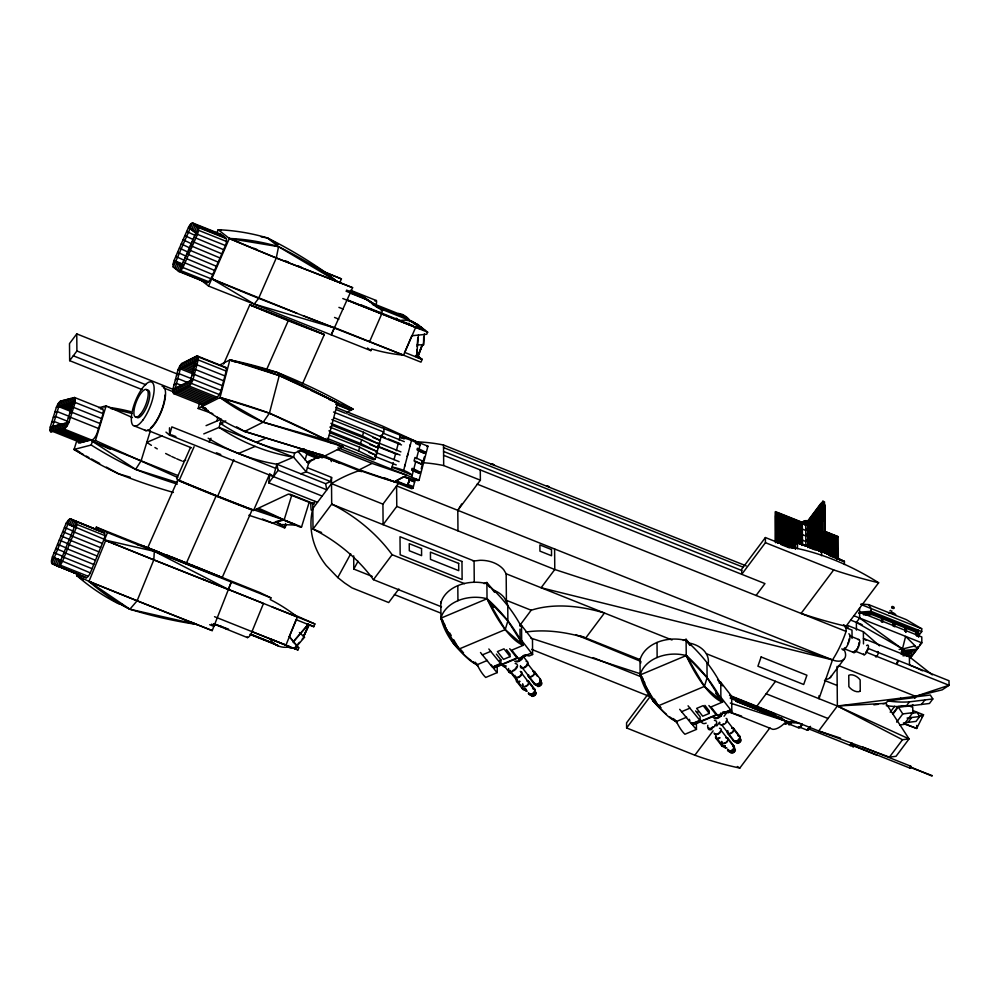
<?xml version="1.0" encoding="UTF-8"?>
<svg xmlns="http://www.w3.org/2000/svg" width="999" height="999" viewBox="0 0 999 999"><rect width="100%" height="100%" fill="white"/><g stroke="black" fill="none" stroke-linecap="round" stroke-linejoin="round"><path stroke-width="1.5" d="M851.41 742.744L850.661 744.367M910.251 767.382L932.167 775.586M417.27 344.792L423.501 344.942L424.4 333.866M60.552 560.876L60.202 565.122L88.224 576.311M416.695 357.242L416.858 349.525M417.107 346.578L417.832 337.724M416.558 357.13L418.406 335.04M423.501 344.942L423.688 337.15M317.507 502.31L268.743 482.842L269.855 473.588L253.521 510.477A203.871 21.229 23.9 0 1 179.046 480.744L176.661 478.721L190.484 447.502M190.622 224.113L190.072 228.571L192.957 229.72M68.531 520.042L67.932 524.113L75.125 526.985M181.331 266.283L180.569 270.517L208.591 281.693M896.84 662.712C896.64 665.696 899.2 659.752 897.214 661.788M854.595 744.879L852.946 746.777M172.827 389.485L177.909 370.067A8.654 2.872 -68.2 0 1 181.731 363.524L196.978 355.869L224.987 367.058A7.605 2.522 -68.2 0 1 226.186 371.091L221.104 390.509A7.692 2.56 -68.2 0 1 217.095 397.202L201.86 404.857L173.838 393.668A11.389 3.784 -68.2 0 1 172.827 389.485L193.082 379.32L221.104 390.509M181.731 363.524L173.838 393.668L189.073 386.026A7.692 2.56 -68.2 0 0 193.082 379.32L198.177 359.902A7.605 2.522 -68.2 0 0 196.978 355.869L189.073 386.026L217.095 397.202M177.16 387.312L175.749 392.719L203.759 403.896M183.641 362.575L182.243 367.894L193.744 372.49M179.071 386.351L177.647 391.758L205.669 402.947M185.552 361.613L184.153 366.945L192.77 370.379M180.969 385.402L179.558 390.809L207.567 401.985M187.45 360.651L186.051 365.984L194.68 369.43M182.879 384.44L181.456 389.847L209.478 401.036M189.36 359.702L187.962 365.022L193.706 367.32M184.778 383.491L183.366 388.886L211.376 400.075M191.259 358.741L189.86 364.073L195.617 366.371M186.688 382.53L185.265 387.937L213.287 399.125M193.169 357.792L191.771 363.112L194.643 364.26M188.586 381.581L187.175 386.975L215.197 398.164M195.067 356.83L193.669 362.162L196.553 363.311M212.787 413.673L198.177 408.479L199.725 402.572M198.177 408.479L220.017 397.515L229.87 359.902A453.246 400.387 63.3 0 1 277.622 372.602A622.852 550.212 63.3 0 1 353.097 409.103L347.327 412L346.853 413.836M348.264 414.398L382.13 427.909A7.368 2.448 -68.2 0 1 383.728 432.067A5.519 1.836 -68.2 0 1 381.118 436.638L375.249 459.065L358.629 450.961L359.603 447.215L329.37 435.139M329.87 432.692L377.197 451.585L360.589 443.481L361.563 439.735L329.882 427.097M331.83 425.212L379.158 444.105L362.537 436.001L363.524 432.267L331.843 419.617M391.533 469.168L393.244 462.624M394.031 459.627L395.604 453.646M396.378 450.661L398.339 443.181M399.125 440.184L400.424 435.227M383.529 428.484L427.934 446.203L419.043 480.157L418.094 480.631L403.321 476.835L395.567 481.143L413.012 488.111L415.035 480.419M403.658 470.367L411.501 440.447M407.555 485.926L409.777 478.658M408.241 483.304L409.153 479.832L412.662 480.769L416.171 478.721M409.827 478.783L404.645 477.135M411.663 477.197L415.721 461.688M416.496 458.691L420.542 443.256M412.662 480.769L412.874 479.982M419.268 471.753L418.906 473.114L419.655 473.314L420.017 471.953L419.268 471.753A38.649 12.787 14.7 0 0 412.137 468.356L411.775 469.717A38.649 12.787 14.7 0 1 418.906 473.114L412.038 470.379M422.102 460.889L421.278 464.073L422.028 464.273L422.864 461.101L422.102 460.889A38.649 12.787 14.7 0 0 414.972 457.505L414.148 460.676A38.649 12.787 14.7 0 1 421.278 464.073L414.398 461.326M424.525 451.673L424.125 453.196L424.875 453.396L425.274 451.873L424.525 451.673A38.649 12.787 14.7 0 0 417.395 448.276L416.995 449.8A38.649 12.787 14.7 0 1 424.125 453.196L420.117 451.585M421.191 468.818L422.352 464.398M423.126 461.438L424.288 457.018M304.408 448.888L294.693 453.009L293.556 457.142L276.86 464.235L273.414 476.61L271.041 474.587M305.12 459.965L306.718 454.22L316.695 458.216M340.159 463.461L325.974 457.792A19.83 17.77 67 0 0 308.516 463.586L306.231 471.84L300.861 473.813M208.167 438.199A203.871 182.642 67 0 0 276.86 464.235L325.612 483.691L330.607 481.568L331.755 477.447L307.38 467.719M65.072 428.271L74.563 397.502A11.389 3.784 -68.2 0 1 75.112 402.447L68.993 422.252A8.654 2.872 -68.2 0 1 65.072 428.271L50.986 431.893A7.605 2.522 -68.2 0 1 50.262 427.072L56.381 407.255A7.692 2.56 -68.2 0 1 60.477 401.123L74.563 397.502L102.585 408.691A11.389 3.784 -68.2 0 1 103.122 413.623L97.003 433.441A8.654 2.872 -68.2 0 1 93.082 439.46L78.996 443.081A7.605 2.522 -68.2 0 1 78.109 442.033M50.986 431.893L60.477 401.123M54.421 425.999L52.747 431.443L80.757 442.619M62.238 400.674L60.539 406.193L72.028 410.776M56.181 425.549L54.508 430.981L82.517 442.17M63.998 400.224L62.3 405.731L70.917 409.178M57.942 425.099L56.269 430.532L84.278 441.72M65.759 399.775L64.061 405.282L71.241 408.154M59.703 424.637L58.029 430.082L86.039 441.271M67.52 399.313L65.822 404.832L73.002 407.692M61.463 424.188L59.79 429.62L87.8 440.809M69.281 398.863L67.582 404.383L71.891 406.094M63.224 423.738L61.551 429.17L89.56 440.359M71.041 398.414L69.343 403.921L72.215 405.07M64.985 423.289L63.312 428.721L91.321 439.91M72.802 397.964L71.104 403.471L73.976 404.62M173.401 492.42A622.852 570.904 75.6 0 1 118.519 473.776A453.246 415.447 75.6 0 1 74.101 449.425L76.374 442.045M83.516 454.595L74.101 449.425L91.209 445.03L92.37 441.296L95.442 440.509L177.772 477.534M95.442 440.509L106.131 405.869L132.417 417.57M150.424 430.631L141.096 460.826L135.639 469.368A453.246 415.447 75.6 0 1 91.209 445.03M280.057 524.5L294.955 525.037M291.696 495.417L284.128 519.955L272.34 522.976L248.863 515.247M262.462 519.03L284.328 527.759L285.664 523.439M284.328 527.759L285.202 527.534L286.089 524.65M295.105 524.55L283.117 519.767L300.424 527.21L301.573 526.923L309.153 502.385M522.29 656.892L521.59 659.153L519.505 660.039L511.775 650.137L523.301 645.292L507.879 620.879L487.037 598.751L486.888 582.467L484.09 583.641M683.304 640.459L686.101 639.285L686.238 655.556L707.092 677.684L722.514 702.097L710.988 706.942L718.706 716.845L720.803 715.971L721.503 713.698M83.029 579.782L76.636 575.436L88.986 581.406L137.113 600.786A622.852 13.824 22.2 0 0 212.213 630.606L231.318 582.055L228.321 589.398L263.474 603.483L251.973 631.643L285.926 645.154L297.427 616.995A188.174 177.447 -64.2 0 0 270.23 599.562L270.916 597.864L259.777 592.482L96.341 527.172L95.342 529.632M409.952 478.309L407.679 485.452L395.691 480.669M416.046 355.856L418.381 355.906L422.315 344.58L423.064 344.593M418.144 355.731L422.54 344.742M415.572 355.482L417.907 355.544L421.765 345.941M52.41 556.93L66.159 523.251A11.389 3.784 -68.2 0 1 70.13 518.756L104.52 533.016A8.654 2.872 -68.2 0 1 104.071 539.223L90.322 572.902A7.605 2.522 -68.2 0 1 86.239 577.784L51.848 563.511A7.692 2.56 -68.2 0 1 52.41 556.93L90.322 572.902M55.782 558.553L53.434 564.285L86.239 577.784M69.53 524.887L71.716 519.517L101.324 531.48M73.314 520.292L71.116 525.661L73.988 526.798M56.631 565.821L58.966 560.102M72.715 526.423L74.9 521.066L104.52 533.016M76.498 521.828L58.217 566.595A7.605 2.522 -68.2 0 0 62.3 561.713L76.061 528.046A8.654 2.872 -68.2 0 0 76.498 521.828L70.13 518.756L51.848 563.511L79.858 574.7M137.138 544.542L143.182 545.929L154.321 551.323L228.921 589.697L153.821 559.865A453.246 10.052 22.2 0 1 105.682 540.496L104.483 539.91L107.48 532.567L96.341 527.172M196.716 624.425L129.882 609.215A220.642 208.067 -64.2 0 1 88.986 581.406A453.246 10.052 22.2 0 0 137.113 600.786L196.716 624.425A505.881 477.035 -64.2 0 1 129.882 609.215L88.986 581.406L105.682 540.496M308.129 624.45L293.419 641.52L289.26 636.513L296.141 619.667L313.748 626.71L314.872 623.963L292.994 614.285M214.523 616.695L297.902 649.937L298.763 647.839L289.26 636.513M173.988 260.539L188.499 227.335A7.605 2.522 -68.2 0 1 192.545 222.927L220.567 234.116L226.323 238.636A7.692 2.56 -68.2 0 1 225.462 245.529L210.951 278.733A11.389 3.784 -68.2 0 1 207.043 282.767L179.021 271.578L173.252 267.058A8.654 2.872 -68.2 0 1 173.988 260.539L182.942 267.545L210.951 278.733M173.252 267.058L192.545 222.927L198.314 227.447L226.323 238.636M174.7 268.194L177.01 262.899L182.755 265.197M176.136 269.318L178.446 264.036L182.755 265.746M194.405 231.968L196.865 226.311L224.887 237.5M216.371 233.903L218.194 229.733A220.642 207.143 -51.9 0 1 267.382 237.937A505.881 474.937 -51.9 0 1 325.936 272.739L337.1 281.493L276.286 257.979L229.358 238.474L218.194 229.733L221.266 230.245M342.794 298.526L415.659 327.41L403.521 355.169A188.174 176.661 -51.9 0 1 371.578 348.963L370.854 350.637L208.566 286.051L229.358 238.474L278.546 246.678A505.881 474.937 -51.9 0 1 337.1 281.493L278.546 246.678L267.382 237.937L261.226 236.913M339.61 283.067L341.421 278.921A622.852 56.793 23.6 0 0 321.516 270.692M333.891 328.783L331.256 334.827L352.597 287.675L329.97 278.634M375.199 304.42L382.617 310.227L381.218 313.424L346.803 299.688M417.12 355.482L422.165 359.428L420.979 362.137L334.415 327.585L334.965 328.009L254.258 304.083L211.738 278.808A215.871 19.68 23.6 0 0 258.654 298.314L369.518 341.808L381.655 314.048M404.707 352.46L411.825 335.739L426.735 334.265L427.647 332.192L417.557 324.3L411.401 321.84M307.055 624.3L308.753 625.861L303.484 636.5L304.508 637.225L294.63 648.738L293.581 647.989A38.649 36.439 -64.2 0 1 292.17 647.839M223.626 364.011L249.825 304.845A203.871 21.229 23.9 0 0 324.3 334.578L302.472 383.891M177.847 479.732L147.702 547.839L222.178 577.572L252.335 509.465A203.871 21.229 23.9 0 1 248.014 507.867M194.118 446.69L179.046 480.744L216.284 495.604L186.139 563.711M266.421 370.03L288.249 320.716M217.47 496.615L233.803 459.727M217.72 496.178L253.521 510.477L288.424 494.08L313.686 504.158L314.91 501.386M304.083 635.139L307.692 626.985M303.721 636.613L308.529 625.749M889.847 610.938L890.571 610.389M398.851 588.985L388.698 602.547L352.023 587.899L344.593 582.954L337.774 577.547L350.736 553.796M372.24 576.423L353.796 569.055L358.042 561.276M195.579 361.201L198.177 356.83L226.186 368.019M50 430.444L52.66 426.448M172.889 391.82L175.25 388.274M178.009 374.313L76.761 333.891L69.505 343.581L69.655 360.664L141.97 389.548M69.655 360.664L76.911 350.974L76.761 333.891M268.743 482.842L278.097 470.367L276.86 464.235M360.327 470.254A122.19 89.51 -0.5 0 0 331.518 483.603L312.824 508.541A114.51 83.891 -0.5 0 0 326.236 565.509L337.774 577.547M843.805 649.088A15.085 8.966 36.8 0 1 832.492 659.914L396.591 485.889L396.778 506.418L383.104 524.662L382.929 504.133L398.451 483.404M312.774 502.672L313.012 529.07A103.921 61.751 36.8 0 1 373.426 579.657L392.12 554.707L464.547 583.628M457.979 530.856L457.792 510.314L480.369 480.194L480.282 469.93M519.98 625.199L531.181 610.239A150.574 89.473 36.8 0 1 604.432 613.024L585.751 637.961A150.574 89.473 36.8 0 0 525.736 632.08M792.419 547.677L777.971 541.908L777.347 542.744L777.085 513.711L777.721 512.874L802.272 522.677L801.648 523.513L806.018 525.262L806.006 523.813L775.486 511.625L775.124 542.045M777.097 515.097L777.734 514.26L802.284 524.063L801.785 524.737M777.11 516.471L777.746 515.634L802.297 525.449L801.797 526.111M777.122 517.857L777.759 517.02L802.309 526.823L801.81 527.497M777.135 519.243L777.771 518.406L802.322 528.209L801.822 528.883L805.731 530.444L820.866 510.464L822.002 510.914M777.147 520.629L777.784 519.792L802.334 529.595L801.835 530.269M647.327 695.142L626.573 722.826L626.623 727.959L694.854 755.207A259.852 154.408 36.8 0 0 739.822 768.044L769.929 727.846M765.396 537.549L741.695 569.18L741.745 574.313L765.434 542.682L765.396 537.549L788.623 546.828A178.759 106.219 36.8 0 1 878.633 582.754L846.028 626.273L846.078 631.405A46.478 15.435 -68.2 0 1 832.492 659.914L819.005 698.688L818.98 695.766M777.16 522.002L777.784 521.166L802.347 530.981L801.847 531.643M777.172 523.389L777.796 522.552L802.359 532.355L801.86 533.029M777.185 524.775L777.809 523.938L802.372 533.741L801.872 534.415L805.781 535.976L807.454 533.741M777.197 526.161L777.821 525.324L802.384 535.127L801.885 535.789M626.623 727.959L650.074 696.665L531.618 649.375M777.21 527.534L777.834 526.698L802.397 536.513L801.897 537.175M777.222 528.921L777.846 528.084L802.409 537.887L801.91 538.561M777.234 530.307L777.859 529.47L802.422 539.273L801.922 539.947L805.831 541.508L807.504 539.273M777.247 531.693L777.871 530.856L802.434 540.659L801.935 541.321M777.259 533.066L777.884 532.23L802.447 542.032L801.947 542.707M777.272 534.453L777.896 533.616L802.459 543.419L801.96 544.093M777.284 535.839L777.909 535.002L805.756 546.178M777.297 537.212L777.921 536.376L795.254 543.306M777.309 538.598L777.934 537.762L795.266 544.68M777.322 539.984L777.946 539.148L793.843 545.491M777.334 541.371L777.959 540.534L792.407 546.303M807.741 547.564L807.517 521.291L820.803 503.546L821.94 504.008L822.327 548.251L820.554 550.624M806.006 523.813L822.914 501.236L824.512 501.873L824.924 548.601L822.252 552.16M806.018 525.262L806.193 524.238M807.542 524.063L820.828 506.318L821.965 506.768M807.554 525.437L820.841 507.692L821.977 508.154M790.958 548.026L795.429 542.057L795.491 549.213M791.533 547.639L795.117 542.857L796.253 543.306M756.068 595.479L764.972 583.591L443.606 455.282M807.567 526.823L820.853 509.078L821.99 509.54M792.669 548.089L795.366 544.505M793.044 547.976L795.953 544.08M807.579 529.595L820.878 511.85L822.015 512.3M793.955 548.339L795.416 546.391M807.592 530.968L820.891 513.224L822.027 513.686M807.604 532.355L820.903 514.61L822.04 515.072M807.617 533.741L820.916 515.996L822.052 516.446M807.629 535.114L820.928 517.382L822.065 517.832M807.642 536.5L820.941 518.756L822.077 519.218M807.654 537.887L820.953 520.142L822.09 520.604M807.667 539.273L820.966 521.528L822.102 521.977M807.679 540.646L820.978 522.914L822.115 523.364M806.717 545.916L808.391 543.693L807.704 543.419L821.003 525.674L822.14 526.123M808.628 546.378L821.041 529.82L822.177 530.282M809.527 546.578L821.041 531.206L822.189 531.655M809.54 547.964L821.053 532.592L822.202 533.041M810.439 548.164L821.066 533.966L822.214 534.428M811.338 548.364L821.078 535.352L822.227 535.814M813.124 547.377L821.091 536.738L822.239 537.187M813.136 548.763L821.103 538.124L822.252 538.573M814.035 548.963L821.116 539.497L822.252 539.959M814.922 549.163L821.128 540.884L822.264 541.333M815.821 549.363L821.141 542.27L822.277 542.719M816.72 549.562L821.153 543.656L822.289 544.105M817.619 549.762L821.166 545.029L822.302 545.491M818.518 549.962L821.178 546.416L822.314 546.865M818.531 551.348L821.19 547.802L820.803 503.546M820.654 551.523L823.326 547.964L822.914 501.236M844.43 564.472L844.405 561.613L821.565 551.411L820.941 552.247L820.928 550.824L797.477 542.882L797.527 548.601M823.413 549.999L825.174 547.664M823.426 551.386L825.186 549.038L824.799 504.795L823.663 504.345M836.538 537.312L837.162 536.475L824.462 531.406M836.55 538.698L837.174 537.862L824.475 532.792M825.199 531.468L838.124 536.638L837.674 537.237L830.669 534.453M836.563 540.084L837.187 539.248L824.487 534.165M836.575 541.458L837.199 540.621L824.5 535.551M836.588 542.844L837.212 542.007L824.512 536.938M836.6 544.23L837.224 543.394L824.525 538.324M836.613 545.604L837.237 544.767L824.537 539.697M836.625 546.99L837.249 546.153L824.55 541.083M836.638 548.376L837.262 547.539L824.562 542.469M836.65 549.762L837.274 548.926L824.575 543.856M836.675 552.522L837.299 551.685L824.6 546.615M836.687 553.908L837.312 553.071L824.612 548.001M836.7 555.294L837.324 554.457L823.213 548.813M836.712 556.668L837.337 555.831L823.226 550.199M836.725 558.054L837.349 557.217L823.238 551.585M694.854 755.207L713.111 730.843M716.758 725.973L719.505 722.314M724.063 716.233L727.709 711.35M878.633 582.754A432.392 256.943 36.8 0 1 833.678 569.929L801.073 613.436A432.392 256.943 36.8 0 0 846.028 626.273A178.759 106.219 36.8 0 0 843.593 624.75M756.817 706.256L775.499 681.318M858.715 613.286L859.59 612.125L871.066 611.338L921.727 631.568L918.93 635.302M856.455 630.082L856.38 622.389L859.652 618.031L859.565 608.016M860.151 613.199L870.191 612.512L871.066 611.338L871.041 608.516L868.718 604.632L861.051 604.033M863.923 614.31L871.515 613.311L917.07 631.493L917.119 636.326M866.183 614.959L871.84 614.522L872.464 613.686M830.219 677.597L843.893 659.352M882.754 622.015L882.729 618.431L881.73 618.031L881.505 622.002L882.105 617.532M882.529 617.707L882.192 621.79M883.104 617.931L882.479 618.768L892.919 622.939L892.944 625.337M892.919 622.939L893.556 622.102M894.292 622.402L893.955 626.498M895.067 622.714L894.442 623.551L904.919 627.734L904.957 631.343M837.025 666.433L837.362 706.018L818.681 730.968L729.507 695.354M904.919 627.734L905.544 626.897M906.068 627.097L905.743 632.417M906.056 631.78L906.655 627.335M899.137 649.475L902.434 649.038L905.618 636.388L915.159 645.854L914.647 646.515L918.069 647.876L909.714 658.229M903.171 651.073L901.935 650.574L902.447 649.912L903.683 650.399L901.423 653.408M916.008 634.565L916.62 631.306M916.732 635.614L917.07 631.493M856.38 622.389L903.67 649.525L902.309 649.2M917.432 631.38L918.318 630.207M901.198 654.245L905.369 653.196L906.817 651.273M908.278 651.286L906.105 654.17L903.333 654.869M905.756 653.358L906.493 654.333L909.028 650.948M909.39 650.998L907.229 653.883L910.888 652.971L913.049 650.087M907.716 652.609L910.151 651.997L911.587 650.074M906.493 654.333L911.125 653.171L913.673 649.787M916.508 648.888L918.293 646.503M919.779 644.892L921.028 643.219M910.951 657.392L921.827 642.856L921.777 636.95L859.59 612.125M867.819 648.326L949.013 680.744L949.05 685.277L915.596 696.34L914.659 697.577L887.761 700.911L885.951 703.333L882.929 703.708M890.196 712.225L894.642 706.305M899.799 699.412L900.736 698.176M892.731 713.573L898.051 706.468L904.008 705.731M893.019 714.035L898.288 707.005L911.463 705.381L912.749 707.379L912.799 712.687L904.02 724.4L899.724 724.937M914.659 697.577L914.297 697.015L930.294 695.029L932.841 698.95L909.415 701.86L906.031 706.38A119.493 71.004 36.8 0 1 899.075 706.593L897.289 706.555A119.493 71.004 36.8 0 1 886.263 705.694M896.64 722.127L902.784 713.923L912.799 712.687M914.747 698.351L916.607 695.853M911.15 706.992L912.924 704.62M908.041 722.377L911.712 717.494M921.465 704.47L924.849 699.949M911.325 713.298L917.144 712.574L919.692 716.508L916.033 721.39L903.421 722.951M932.841 698.95L929.457 703.471L906.031 706.38L905.494 705.544M840.571 738.136L818.681 730.968L889.447 757.13L902.497 739.722L909.053 738.91L885.951 703.333L837.362 706.018L706.493 653.771M921.802 717.057L923.526 714.76L912.686 710.476M72.865 403.022L75.25 399.85M254.258 304.083L258.654 298.314L276.286 257.979L278.546 246.678A220.642 207.143 -51.9 0 0 229.358 238.474A215.871 19.68 23.6 0 0 276.286 257.979L352.597 287.675M903.571 655.057L906.155 654.42L908.753 651.011M51.511 560.914L54.183 557.792L61.526 560.851M299.438 642.332L294.131 648.488M302.185 639.135L304.033 637M74.313 527.197L76.773 524.363L104.795 535.551M853.758 745.878L877.11 755.306M195.841 233.092L198.489 230.282L226.511 241.458M173.127 264.31L175.562 261.775L182.755 264.635M891.608 611.638L891.857 610.901M177.909 370.067L198.177 359.902L226.186 371.091M176.648 374.925L179.071 373.713L191.995 378.871M194.305 366.059L196.903 364.76L224.912 375.936M175.374 379.782L177.797 378.559L187.849 382.58M193.032 370.916L195.629 369.605L223.651 380.794M174.101 384.64L176.523 383.416L182.268 385.714M191.771 375.761L194.355 374.463L222.377 385.651M219.293 365.222L229.87 359.902L277.622 372.602L337.612 402.922L327.759 440.522L263.187 422.165L220.017 397.515A220.642 72.964 14.7 0 1 269.418 413.199L327.759 440.522A505.881 167.308 14.7 0 0 269.418 413.199L220.017 397.515A215.871 190.697 63.3 0 0 263.187 422.165L343.244 446.703L324.737 456.006L321.89 455.844M205.881 408.366L201.511 406.805A215.871 190.697 63.3 0 0 244.68 431.456L263.187 422.165L269.418 413.199L279.258 375.599L277.622 372.602M375.249 459.065L373.776 459.802L337.924 445.492M359.29 469.805L372.028 463.399L407.068 475.362L394.318 481.768L359.29 469.805L320.379 454.32M426.985 446.678L427.934 446.203M413.012 488.111L411.775 488.736L384.24 477.747M162.15 435.839L146.791 442.37A203.871 182.642 67 0 0 151.411 445.354M206.056 425.649L221.366 419.155L219.081 427.397L203.771 433.903M294.693 453.009A203.871 182.642 67 0 1 220.217 423.276L225.774 420.916M182.879 461.363L185.677 460.177M256.318 442.27L266.021 438.149M238.474 453.484L255.17 446.391M519.955 626.123L521.54 625.449L532.479 639.485L532.604 654.52L529.12 655.993L526.086 655.294M482.342 654.894L490.709 651.373L500.924 663.86L492.557 667.382L480.494 652.509M462.525 651.947L453.646 643.706L440.934 618.156A34.89 25.562 -0.5 0 1 487.037 598.751L505.232 629.595L523.301 645.292L520.092 641.158L521.678 640.496L521.54 625.449M472.627 661.625A110.814 81.181 -0.5 0 0 477.21 664.697L487.45 660.376M499.562 660.439L500.886 659.877L496.391 654.12M510.052 656.618L503.508 659.377L497.427 651.585L503.983 648.826L510.052 656.618L510.039 654.133L506.568 649.687M493.943 666.358L499.587 663.973M494.817 667.27L516.52 658.141M494.143 668.006L517.195 658.304L517.182 657.067M518.344 658.553L531.443 653.034M497.19 666.445L497.24 672.589L485.714 677.447A21.641 7.205 67.2 0 1 477.847 666.021L477.21 664.697A65.984 21.966 67.2 0 1 440.934 618.156L440.796 601.885M719.168 682.929L720.754 682.267L731.68 696.291L731.817 711.325L728.333 712.799L725.286 712.1M681.555 711.7L689.922 708.179L700.124 720.666L691.77 724.188L679.695 709.315M719.305 697.964L720.878 697.302L720.754 682.267M686.663 717.195L676.423 721.503A110.814 81.181 -0.5 0 1 669.642 716.832M709.265 713.423L702.709 716.183L696.64 708.391L703.196 705.631L709.265 713.423L709.253 710.951L704.907 705.381M693.156 723.164L698.801 720.779M694.03 724.075L715.721 714.947M691.645 722.689L693.356 724.824L716.408 715.122L716.395 713.873M717.557 715.359L730.656 709.839M696.39 723.251L696.453 729.395L684.927 734.253A21.641 7.205 67.2 0 1 677.06 722.839L676.423 721.503A65.984 21.966 67.2 0 1 640.147 674.962L639.997 658.691M56.381 407.255L75.112 402.447L103.122 413.623M54.845 412.212L57.243 411.588L68.744 416.183M71.329 407.967L73.576 407.392L101.598 418.581M53.322 417.157L55.719 416.546L67.208 421.141M69.805 412.924L72.053 412.35L100.062 423.539M98.776 407.754L106.131 405.869M100.824 409.14L102.585 408.691M51.798 422.115L54.183 421.503L62.812 424.937M68.282 417.882L70.517 417.307L98.539 428.484M50.262 427.072L68.993 422.252M281.718 520.129L276.074 521.578L280.207 524.013M915.159 645.854L902.434 649.038L859.652 618.031M901.797 651.835L905.706 650.861M902.035 652.06L906.205 651.011M901.548 654.42L905.419 653.446M908.079 652.784L910.389 652.197L911.125 653.171M910.713 766.183L910.014 768.131L910.713 766.183L862.587 746.965M919.08 715.846L923.526 714.76L916.695 728.458L903.983 723.838M902.497 739.722L837.362 706.018L915.596 696.34L942.182 689.859L949.05 685.277L867.894 652.871M873.863 704.832L878.396 704.27M907.08 718.069L919.692 716.508M889.447 757.13L896.016 756.318L909.053 738.91L837.362 706.018M473.076 561.101L480.057 560.289A27.048 19.805 -0.5 0 1 503.746 569.755L506.58 574.475M901.935 650.574L916.383 649.325M901.248 651.723L915.509 650.486M902.959 655.806L912.124 655.007L910.389 652.197M906.842 656.343L911.425 655.943M863.598 614.847L872.09 614.185L871.14 613.811M862.861 613.898L871.515 613.311M417.607 325.025L418.057 325.374A38.649 36.289 -51.9 0 0 410.889 320.966L410.439 320.617A38.649 36.289 -51.9 0 1 417.607 325.025L418.806 325.399L414.036 323.776M413.648 323.127L413.174 322.752A38.649 36.289 -51.9 0 1 420.342 327.173L422.028 327.922L418.606 326.835M420.804 327.535L421.553 327.547M423.564 329.695L423.976 330.007A38.649 36.289 -51.9 0 0 416.808 325.599L416.408 325.287A38.649 36.289 -51.9 0 1 423.564 329.695L424.712 330.032L419.955 328.409M730.344 703.071L786.475 721.34L800.324 723.626M213.961 623.925L228.521 629.095M78.871 576.311A215.871 4.795 22.2 0 0 76.636 575.436A220.642 208.067 -64.2 0 0 117.532 603.246L122.09 604.283M228.921 589.697A622.852 13.824 22.2 0 1 153.821 559.865L104.483 539.91L154.321 551.323L270.916 597.864M110.639 408.441L131.893 413.449M421.69 462.462L422.452 462.662M130.295 477.247L118.519 473.776L106.406 467.132M244.68 431.456L324.737 456.006L244.68 431.456L236.576 426.835M178.172 475.636L92.37 441.296L135.639 469.368L177.273 482.505M235.664 362.212L229.87 359.902L279.258 375.599A505.881 167.308 14.7 0 1 337.612 402.922L311.213 390.559M530.919 638.136L640.234 673.726M821.565 551.411L820.928 550.824L844.405 561.613A172.69 102.61 36.8 0 0 797.477 542.882L821.565 551.411L821.603 555.706M254.807 510.152L284.128 519.955A188.174 41.896 17.2 0 0 259.365 508.578M334.965 328.009L303.346 315.759M296.99 313.286L211.738 278.808L214.585 279.932M403.521 355.169L369.518 341.808M272.028 606.893L297.427 616.995L294.643 615.646M341.421 278.921L323.077 271.603L325.936 272.739L312.625 264.835M222.003 235.24L193.981 224.063L191.521 229.708L194.393 230.856M229.358 238.474L233.716 240.21M236.613 241.371L239.51 242.52M254.008 248.314L256.905 249.463M285.714 260.976L288.574 262.113M298.564 266.096L301.411 267.245M223.451 236.376L195.429 225.187L192.957 230.831L195.829 231.98M350.587 290.272L376.398 300.574A5.519 1.836 -68.2 0 1 375.961 305.007L371.653 303.284M350.287 291.009L360.377 295.03L377.073 305.881L374.2 304.732M346.553 290.122L361.476 295.904L378.171 306.743M349.638 291.596L362.587 296.765L380.394 308.491L376.099 306.768M350.736 292.47L363.698 297.64L362.587 296.765M350.412 292.757L364.81 298.514L382.617 310.227M346.016 291.171L350.312 292.894M350.087 293.057L365.921 299.375L364.81 298.514M376.623 304.982L403.559 315.734M225.462 245.529L197.452 234.353L188.499 227.335M372.44 304.458L406.543 318.069M374.987 305.894L379.283 307.617M381.143 309.066L409.503 320.392M378.646 308.204L381.506 309.353M195.442 235.589L186.676 231.481M223.651 249.688L194.031 237.238M361.413 305.032L412.824 325.562M419.642 328.771L399.525 320.729A19.943 18.719 -51.9 0 1 419.642 328.771L420.254 329.245M427.647 332.192L346.553 299.825L347.103 300.249M193.631 239.748L184.865 235.639M221.84 253.833L192.22 241.396M191.82 243.893L183.054 239.785M220.017 257.979L190.397 245.542M190.01 248.039L181.244 243.931M338.923 307.38L343.231 309.091M218.207 262.138L188.586 249.688M824.812 506.181L823.676 505.719L823.813 520.929M188.187 252.198L179.42 248.089M821.952 505.382L820.816 504.932L805.694 524.912L805.868 545.654M823.688 507.105L824.824 507.554M823.7 508.491L824.837 508.941M216.396 266.283L186.776 253.846M823.713 509.865L824.849 510.327M186.376 256.343L177.61 252.235M823.725 511.251L824.862 511.713M823.738 512.637L824.874 513.086M334.528 317.445L338.823 319.168M214.585 270.429L184.965 257.992M823.75 514.023L824.887 514.473M823.763 515.397L824.899 515.859M184.565 260.489L175.799 256.381M823.775 516.783L824.912 517.245M823.788 518.169L824.924 518.618M212.762 274.588L183.142 262.138M415.784 356.006L419.88 357.642M416.246 356.368L420.354 358.004M416.258 356.905L421.728 359.091M823.8 519.555L824.937 520.004M404.57 352.347L422.165 359.428M175.387 261.089L182.392 263.886M182.767 266.308L179.895 265.16L177.585 270.442L207.043 282.767M822.127 524.75L820.991 524.288L807.691 542.032L808.378 542.307M807.517 521.291L808.653 521.753M822.152 527.509L821.016 527.06L807.716 544.805L808.403 545.067M822.165 528.896L821.028 528.434L807.729 546.178L808.416 546.453L808.366 540.921M780.631 514.46L787.624 517.257M790.421 518.381L797.414 521.166M800.211 522.29L804.407 523.963L804.407 523.251M806.143 525.099L801.772 523.351L801.972 545.479M824.587 545.229L837.287 550.299L836.737 559.44M823.326 547.964L824.924 548.601M824.05 548.588L825.186 549.038M821.19 547.802L822.327 548.251M811.288 548.389L815.421 550.037M829.22 555.556L844.405 561.613A276.511 202.547 -0.5 0 0 797.477 542.882M780.868 544.455L789.535 547.914M765.434 542.682L833.678 569.929M868.718 604.632L906.305 619.642L921.702 628.746L921.727 631.568M860.963 604.495L921.702 628.746M870.191 612.512L918.581 631.83L918.618 637.212M916.695 631.992L916.27 635.439M871.84 614.522L881.48 618.369M906.031 628.171L915.983 632.142M415.509 441.795A122.19 89.51 -0.5 0 1 443.519 445.017L746.228 565.884M329.046 399.5L353.097 409.103M335.714 403.871L351.198 410.052M336.263 404.545L350.699 410.302M443.544 447.589L743.194 567.22M335.776 407.392L381.88 425.799L415.959 441.421M443.568 451.436L741.708 570.466M853.883 615.734L921.827 642.856M336.738 409.79L345.404 413.249M404.22 438.923L399.912 437.2A19.943 6.593 14.7 0 1 420.03 445.229L415.709 443.506M333.541 412.038L383.728 432.067M383.042 433.154L404.308 441.645M850.624 620.079L862.137 624.675M381.118 436.014L385.452 437.749M388.336 438.898L399.887 443.519M333.791 417.732L401.498 444.942M879.52 645.829L863.386 631.743L847.901 625.561L847.926 628.458M424.2 462.787A122.19 89.51 -0.5 0 1 443.693 465.546L480.369 480.194M372.964 437.512L380.144 440.372L363.524 432.267M845.104 627.335L851.997 630.082L852.072 638.411M330.869 423.351L362.537 436.001M379.807 443.456L400.911 451.885M477.16 484.115L846.078 631.405M932.329 674.862L909.415 656.818L863.436 638.461L865.971 640.234M377.572 446.066L400.075 455.057M378.559 447.015L397.19 454.458M849.587 635.826L858.753 639.485M193.269 374.013L180.344 368.856L179.695 366.283M369.58 444.418L378.184 447.852L361.563 439.735M328.908 430.831L360.589 443.481M376.386 452.584L399.076 461.638M412.4 469.006L415.247 470.154M369.056 452.46L376.223 455.332L359.603 447.215M374.987 456.443L396.253 464.935M219.256 394.53L191.234 383.341L190.497 380.619M326.948 438.311L358.629 450.961M220.017 397.515L228.721 400.986M322.053 438.249L343.244 446.703M864.21 654.757L854.644 650.936A5.195 1.723 -68.2 0 0 855.169 650.799M327.884 441.483L332.18 443.194M844.854 648.975L854.02 652.634M337.962 447.777L419.043 480.157M337.475 449.6L372.028 463.399M409.153 479.832L414.61 482.005M76.911 350.974L173.714 389.622M407.929 484.453L413.399 486.638M163.699 387.949L173.651 391.933M73.302 355.794L145.742 384.715M311.913 451.86L361.488 471.653L362.25 471.266A188.174 62.225 14.7 0 0 394.318 481.768M322.265 457.854L303.022 450.162L306.581 453.184M301.386 450.049L304.208 451.173M217.507 417.632L220.392 418.768M299.4 450.324L318.956 458.129M838.436 665.534L915.596 696.34M293.556 457.142L219.081 427.397A203.871 182.642 67 0 0 293.556 457.142L306.231 471.84L330.607 481.568M396.778 506.418L554.782 569.505L832.492 659.914L541.108 587.749L554.782 569.505L554.607 548.975M331.518 483.603L382.929 504.133M824.475 680.419L837.187 685.489M275.712 468.356L171.853 426.885L169.555 435.139L322.178 496.066M278.097 470.367L326.848 489.835L325.612 483.691M905.406 723.95L916.695 728.458L916.67 725.436M171.528 434.865L175.874 436.588M216.421 452.784L220.767 454.52M147.39 430.219L191.471 447.814M672.002 639.997L506.168 573.788L506.406 601.373M134.765 426.123L146.154 430.669M290.035 494.193L311.089 502.597M70.267 411.226L58.779 406.643L58.354 403.409M766.158 693.793L828.021 718.493M506.555 600.399L531.181 610.239M321.578 532.492L313.012 529.07L331.693 504.133L331.468 477.734M579.994 635.664L640.371 659.777M931.98 776.061L910.476 766.945M730.893 696.303L775.137 713.973L770.966 713.286L730.494 697.127M850.561 744.392L910.014 768.131M807.916 728.546L853.695 746.827M256.768 509.028L301.573 526.923M729.12 711.912L772.714 729.32A56.231 18.669 -68.2 0 0 786.475 721.34L735.813 701.123L786.475 721.34A15.085 8.966 36.8 0 0 795.791 722.065M799.3 727.01L807.504 730.281M789.085 724.05L798.888 727.959A4.945 1.636 -68.2 0 0 802.222 724.275M80.395 452.609A220.642 49.126 17.2 0 1 74.101 449.425L76.998 450.586M593.106 657.617L642.245 677.235M373.426 579.657L441.521 606.83M394.393 594.58L440.609 613.036M104.071 539.223L66.159 523.251M202.647 579.158L205.507 580.294M228.321 589.398L314.872 623.963M307.118 623.851L311.676 625.711M73.402 531.193L64.448 527.46M102.36 543.444L72.59 531.406M71.678 535.402L62.725 531.68M100.637 547.652L70.867 535.614M69.967 539.61L61.001 535.889M98.913 551.86L69.156 539.822M68.244 543.818L59.291 540.097M97.203 556.068L67.433 544.03M66.521 548.026L57.567 544.305M95.479 560.277L65.709 548.239M64.81 552.235L55.844 548.513M93.756 564.485L63.998 552.447M270.392 638.948L269.742 638.636L290.522 646.99M63.087 556.443L54.133 552.722M92.045 568.693L62.275 556.668M251.873 634.59L268.881 641.383M252.297 635.039L273.576 643.531M249.925 634.365L276.86 645.117M58.017 559.165L60.814 560.289M61.676 561.051L57.368 559.328L55.032 565.059L84.64 577.01M214.385 623.888L223.027 627.335M213.749 623.95L247.415 637.599A7.368 2.448 -68.2 0 0 252.098 631.643M211.488 624.163L214.373 625.312M209.703 624.712L213.923 626.41M88.986 581.406L93.332 583.141M191.009 622.14L212.213 630.606M107.48 532.567L154.321 551.323L153.821 559.865L137.113 600.786L129.882 609.215L112.425 599.762M104.483 539.91L110.165 542.182M112.999 543.319L115.847 544.455M575.811 634.652L640.746 661.375M730.207 698.189L786.475 721.34M205.707 408.579L201.511 406.805L208.254 410.651M92.37 441.296L110.352 449.3M74.101 449.425L78.322 451.398M308.441 389.26L279.258 375.599A220.642 72.964 14.7 0 0 229.87 359.902M307.642 623.751L308.679 624.263M311.213 625.486L313.748 626.71M308.279 624.525L293.581 641.595M295.979 646.49L298.763 647.839M293.581 647.989L297.902 649.937M270.017 641.957L278.434 646.028M220.579 626.148L221.803 626.748M225.487 628.533L226.711 629.12M143.182 545.929L147.34 548.064M86.214 456.068L88.899 457.542M91.596 459.016L99.675 463.449M275.924 522.052L285.202 527.534M267.382 237.937L278.022 244.268M420.342 327.173L421.278 327.909A38.649 36.289 -51.9 0 0 414.123 323.501M402.147 314.473L411.039 321.428M396.191 318.132L400.124 321.216M360.377 295.03L361.476 295.904M367.495 348.002L370.854 350.637M199.6 279.033L208.566 286.051M312.487 503.159L313.686 504.158M165.984 432.117L169.555 435.139L169.493 427.809M660.601 707.767L652.859 700.524L640.147 674.962A34.89 25.562 -0.5 0 1 686.238 655.556A216.958 158.928 -0.5 0 1 722.514 702.097L704.445 686.4L686.238 655.556L640.147 674.962L644.892 683.016M477.21 664.697L475.299 662.25M660.714 707.517L652.859 700.524L660.551 707.617M461.501 650.711L453.646 643.706L463.548 652.834M299.4 632.542L304.508 637.225M292.67 641.645L297.178 645.779M294.63 648.738L294.081 648.239A38.649 36.439 -64.2 0 1 287.138 646.915M672.652 718.781L677.06 722.839M473.451 661.962L477.847 666.021M297.789 451.148L308.516 463.586M686.101 639.285L690.871 645.404M717.607 679.695L722.377 685.814M640.834 662.911A110.814 81.181 -0.5 0 1 640.009 659.927A34.89 25.562 -0.5 0 1 686.113 640.521L689.884 645.366M720.878 697.302L731.817 711.325M691.021 661.688L686.238 655.556A65.984 21.966 67.2 0 0 722.514 702.097L720.104 699M715.571 693.181L718.368 696.778M733.653 728.396L739.697 736.151M726.885 720.579L733.179 728.658M734.053 729.769L739.235 736.413M708.915 705.519L716.408 715.122M721.815 725.024L734.165 740.858A3.384 2.01 -37.9 0 0 738.186 740.009M727.647 733.378L733.691 741.133M727.821 738.149L733.865 745.903M721.128 730.406L727.434 738.486M730.032 741.82L733.478 746.253M695.604 710.926L700.099 716.683L700.124 720.666M718.306 740.097L721.753 744.53M715.684 737.961L722.102 746.203M688.061 705.806L689.922 708.179M691.558 722.514L693.356 724.824M643.006 678.646L640.147 674.962A110.814 81.181 -0.5 0 0 666.458 714.335M486.888 582.467L494.53 592.27M440.809 603.121A34.89 25.562 -0.5 0 1 486.9 583.703L489.735 587.35M521.678 640.496L532.604 654.52M493.718 607.317L487.037 598.751L440.934 618.156L444.892 624.862M522.939 656.018L527.547 661.925M534.44 671.59L540.484 679.345M527.672 663.773L537.425 676.286M509.715 648.701L517.195 658.304M522.602 668.206L534.952 684.053M528.446 676.56L534.49 684.315M528.621 681.343L534.665 689.098M521.928 673.601L533.404 688.336M509.84 670.304L515.372 677.397M511.063 672.976L520.816 685.501M516.471 681.156L522.889 689.385M503.846 665.409L509.378 672.514M488.848 648.988L490.709 651.373M442.844 620.604L440.934 618.156A110.814 81.181 -0.5 0 0 471.516 660.826M910.151 651.997L910.888 652.971M905.369 653.196L906.155 654.42M898.288 707.005L902.784 713.923M654.395 699.1L658.341 705.806L704.445 686.4L707.092 677.684L706.955 662.649M449.637 632.904L451.223 635.589M453.596 639.61L459.14 649L505.232 629.595L507.879 620.879L507.754 605.831M66.746 422.827L67.108 425.874M909.415 656.818L909.49 664.959A144.156 105.607 -0.5 0 1 922.489 670.791M906.305 631.443L906.28 627.834L905.169 627.397L905.206 631.006M903.67 649.525L903.683 650.399M902.447 649.912L902.484 654.283M894.729 626.81L894.692 623.214L893.168 622.602L893.206 626.198M863.386 631.743L863.486 643.893M838.124 536.638L838.311 558.441M837.162 536.475L837.362 558.603M802.272 522.677L802.472 544.805M795.117 542.857L795.167 548.738M777.721 512.874L777.984 543.294M775.599 515.659L775.724 530.806M775.486 511.625L775.761 542.769M720.779 712.974L720.803 715.971M657.017 642.469L657.142 657.504M519.98 629.133L520.092 641.158M500.886 659.877L500.924 663.86M474.263 582.429L474.075 560.976L331.693 504.133A103.921 61.751 36.8 0 1 392.12 554.707M457.804 585.664L457.942 600.699M443.519 445.017L443.693 465.546M353.683 555.856L353.796 569.055M331.293 458.666L331.318 461.6M159.353 552.197A203.871 21.229 23.9 0 0 147.702 547.839A203.871 21.229 23.9 0 0 222.178 577.572A203.871 21.229 23.9 0 0 209.216 572.102M166.533 554.932A203.871 21.229 23.9 0 1 170.167 556.343M171.391 556.818A203.871 21.229 23.9 0 1 177.535 559.228M178.771 559.715A203.871 21.229 23.9 0 1 182.505 561.201M183.754 561.7A203.871 21.229 23.9 0 1 190.035 564.223M191.308 564.735A203.871 21.229 23.9 0 1 195.105 566.283M196.378 566.795A203.871 21.229 23.9 0 1 202.772 569.418M204.058 569.954A203.871 21.229 23.9 0 1 207.917 571.553M246.553 507.317A203.871 21.229 23.9 0 1 240.684 505.107M239.498 504.657A203.871 21.229 23.9 0 1 222.502 498.076M221.266 497.589A203.871 21.229 23.9 0 1 217.532 496.103M216.284 495.604A203.871 21.229 23.9 0 1 210.002 493.081M208.729 492.569A203.871 21.229 23.9 0 1 190.821 485.202M189.535 484.665A203.871 21.229 23.9 0 1 179.158 480.282M181.631 460.864A203.871 182.642 67 0 1 176.661 458.753M175.424 458.204A203.871 182.642 67 0 1 171.741 456.506M170.517 455.919A203.871 182.642 67 0 1 165.647 453.484M157.28 448.888A203.871 182.642 67 0 1 154.92 447.502M220.217 423.276A203.871 182.642 67 0 1 222.814 423.726M97.527 530.344A11.389 3.784 -68.2 0 1 98.139 529.932M291.471 647.752A38.649 36.439 -64.2 0 1 287.325 646.865M289.872 646.678A19.943 18.806 -64.2 0 1 269.742 638.636M831.518 675.649A15.085 8.966 36.8 0 1 825.424 679.42M247.415 637.599A5.519 1.836 -68.2 0 1 247.203 636.912M270.717 641.845A2.06 0.687 -68.2 0 1 270.167 641.808M274.226 643.219A2.06 0.687 -68.2 0 1 273.376 642.732M277.535 644.767A2.06 0.687 -68.2 0 1 276.735 644.979M121.641 604.482A505.881 477.035 -64.2 0 1 117.532 603.246M741.583 716.071A259.852 154.408 36.8 0 1 728.983 711.812M461.638 503.946A46.478 15.435 -68.2 0 1 457.792 510.314M737.374 766.52A178.759 106.219 36.8 0 1 739.822 768.044M547.152 485.926A21.204 7.043 -68.2 0 1 549.438 487.312M311.164 510.077A114.51 83.891 -0.5 0 1 310.776 502.697M380.744 309.103A2.06 0.687 -68.2 0 1 381.206 310.389M380.394 312.262A2.06 0.687 -68.2 0 1 379.882 312.799M409.328 320.342A2.06 0.687 -68.2 0 1 409.615 320.567M409.003 323.177A2.06 0.687 -68.2 0 1 408.241 324.126M398.439 313.436A19.943 18.719 -51.9 0 1 409.69 320.217M377.297 307.267A2.06 0.687 -68.2 0 1 378.234 308.104M406.156 318.082A2.06 0.687 -68.2 0 1 406.655 318.256M403.171 315.771A2.06 0.687 -68.2 0 1 403.733 316.208M375 301.111A7.368 2.448 -68.2 0 1 376.398 300.574M219.992 234.241A7.605 2.522 -68.2 0 1 220.567 234.116M375.312 304.595A2.06 0.687 -68.2 0 1 375.374 304.882M201.86 404.857A11.389 3.784 -68.2 0 1 201.199 404.021M379.183 442.669A2.06 0.687 -68.2 0 1 379.083 444.355A2.06 0.687 -68.2 0 1 378.034 446.228M407.642 454.208A2.06 0.687 -68.2 0 1 407.155 456.431M332.055 424.363A21.316 7.08 -68.2 0 1 331.318 426.948M376.173 452.622A2.06 0.687 -68.2 0 1 376.548 454.083A2.06 0.687 -68.2 0 1 375.187 456.393M405.045 464.523A2.06 0.687 -68.2 0 1 404.545 466.396M381.418 435.089A2.06 0.687 -68.2 0 1 381.181 435.539M380.931 435.926A2.06 0.687 -68.2 0 1 380.07 436.363M410.277 444.53A2.06 0.687 -68.2 0 1 409.79 446.403M177.322 484.115A622.852 570.904 75.6 0 1 135.639 469.368M103.059 406.655A215.871 197.864 75.6 0 1 105.707 406.955M108.367 407.28A215.871 197.864 75.6 0 1 130.744 411.65M307.018 462.312A19.83 17.77 67 0 1 314.46 459.415M909.415 701.86A119.493 71.004 36.8 0 1 887.761 700.911M803.583 523.651A3.147 2.31 -0.5 0 1 807.841 522.702M805.718 521.94A2.21 1.623 -0.5 0 0 804.22 523.951A2.21 1.623 -0.5 0 1 806.867 522.452M803.571 522.939A3.147 2.31 -0.5 0 1 804.694 522.065M803.571 523.301A3.147 2.31 -0.5 0 1 807.08 522.14M802.035 522.714A5.132 3.759 -0.5 0 1 809.14 521.565M801.46 523.239A5.132 3.759 -0.5 0 1 809.14 521.216M724.924 746.753A3.122 1.848 -37.9 0 1 722.889 745.554M711.725 728.708A3.122 1.848 -37.9 0 1 709.802 728.895M719.63 737.587A3.122 1.848 -37.9 0 1 716.208 736.962M724.937 746.378A2.597 1.548 -37.9 0 1 723.401 745.716M739.735 737.949A2.86 1.698 -37.9 0 1 736.713 741.62M735.589 741.583A2.86 1.698 -37.9 0 1 734.939 740.983M721.253 714.647A4.421 2.622 -37.9 0 1 719.854 716.345M718.93 717.032A4.421 2.622 -37.9 0 1 717.944 717.557M716.945 717.869A4.421 2.622 -37.9 0 1 715.222 717.819M726.148 718.368A4.421 2.622 -37.9 0 1 724.462 724.125A4.421 2.622 -37.9 0 1 719.73 722.427M714.397 720.354A5.195 3.084 -37.9 0 1 716.283 724.15A5.195 3.084 -37.9 0 1 710.651 728.358A5.195 3.084 -37.9 0 1 707.791 725.299M734.839 749.7A2.335 1.386 -37.9 0 1 732.891 752.534M732.105 728.271A3.384 2.01 -37.9 0 1 733.316 730.731A3.384 2.01 -37.9 0 1 729.67 733.466A3.384 2.01 -37.9 0 1 727.809 731.48M739.847 738.91A2.86 1.698 -37.9 0 1 740.883 740.996A2.86 1.698 -37.9 0 1 737.786 743.306A2.86 1.698 -37.9 0 1 736.213 741.62M726.285 721.041A3.384 2.01 -37.9 0 1 725.998 721.728M723.463 723.95A3.384 2.01 -37.9 0 1 722.702 724.188M739.872 737.25A3.384 2.01 -37.9 0 1 738.124 741.37A3.384 2.01 -37.9 0 1 734.402 740.709M720.541 730.868A3.384 2.01 -37.9 0 1 719.792 732.23M719.18 732.841A3.384 2.01 -37.9 0 1 715.159 733.691M726.96 738.211A3.384 2.01 -37.9 0 1 726.048 742.369A3.384 2.01 -37.9 0 1 721.965 741.945M726.81 747.864A2.597 1.548 -37.9 0 1 724.725 746.44M739.535 738.036A3.384 2.01 -37.9 0 1 738.785 739.397M738.761 736.138A3.384 2.01 -37.9 0 1 739.522 736.85M733.865 747.564A2.86 1.698 -37.9 0 1 733.915 749.038M733.603 749.612A2.86 1.698 -37.9 0 1 730.694 751.485M729.657 751.323A2.86 1.698 -37.9 0 1 729.133 750.611M734.814 748.913A2.86 1.698 -37.9 0 1 733.578 752.522A2.86 1.698 -37.9 0 1 730.406 751.76M725.761 737.774A3.896 2.31 -37.9 0 1 728.184 740.022A3.896 2.31 -37.9 0 1 724.05 743.643A3.896 2.31 -37.9 0 1 721.628 741.408M724.974 745.704A3.122 1.848 -37.9 0 1 722.614 745.629M732.617 745.454A3.896 2.31 -37.9 0 1 734.028 748.301A3.896 2.31 -37.9 0 1 729.807 751.448A3.896 2.31 -37.9 0 1 727.672 749.163M725.624 747.602A2.085 1.236 -37.9 0 1 725.087 746.815M686.113 640.521A216.958 158.928 -0.5 0 1 720.217 682.854M706.206 723.114A5.32 3.159 -37.9 0 1 701.71 720.429M719.48 728.259A4.158 2.473 -37.9 0 1 719.53 733.166A4.158 2.473 -37.9 0 1 714.085 732.991M711.738 729.42A4.158 2.473 -37.9 0 1 708.091 728.109M737.699 735.676A3.896 2.31 -37.9 0 1 740.009 737.824A3.896 2.31 -37.9 0 1 736.263 741.458A3.896 2.31 -37.9 0 1 733.303 739.947M698.289 711.95A5.195 3.084 -37.9 0 1 697.202 712.062M696.453 729.395A21.641 7.205 67.2 0 1 691.333 722.951M689.922 720.554A21.641 7.205 67.2 0 1 689.248 719.28M733.041 746.678A3.384 2.01 -37.9 0 1 734.265 749.15A3.384 2.01 -37.9 0 1 730.606 751.885A3.384 2.01 -37.9 0 1 728.746 749.899M733.016 745.966A3.384 2.01 -37.9 0 1 733.041 749.225M732.429 749.849A3.384 2.01 -37.9 0 1 728.009 749.712M715.309 724.475A4.158 2.473 -37.9 0 1 714.747 725.299M713.124 726.723A4.158 2.473 -37.9 0 1 712.187 727.21M731.655 727.921A3.896 2.31 -37.9 0 1 733.79 730.594A3.896 2.31 -37.9 0 1 729.095 733.903A3.896 2.31 -37.9 0 1 727.784 730.656M725.099 746.191A3.896 2.31 -37.9 0 1 721.653 744.38M719.929 737.949A3.896 2.31 -37.9 0 1 716.308 738.611A3.896 2.31 -37.9 0 1 715.908 735.838M725.636 711.763A1.823 1.086 -37.9 0 1 724.1 713.074A1.823 1.086 -37.9 0 1 722.714 712.786M740.371 740.746A2.085 1.236 -37.9 0 1 738.636 742.532M739.897 739.572A2.085 1.236 -37.9 0 1 740.184 739.747M723.888 711.713A1.823 1.086 -37.9 0 1 722.677 712.137M722.539 712.599A5.32 3.159 -37.9 0 1 717.944 718.169A5.32 3.159 -37.9 0 1 713.286 716.495M725.199 711.812A1.299 0.774 -37.9 0 1 723.663 712.786M688.823 642.981A25.737 18.856 -0.5 0 1 708.004 664.522M493.881 590.272A27.048 19.805 -0.5 0 1 503.983 597.327L506.818 602.06A27.048 19.805 -0.5 0 1 507.879 607.167M532.892 671.465A3.384 2.01 -37.9 0 1 534.115 673.925A3.384 2.01 -37.9 0 1 530.457 676.66A3.384 2.01 -37.9 0 1 528.596 674.675M527.172 663.598A3.384 2.01 -37.9 0 1 527.085 664.235M526.785 664.909A3.384 2.01 -37.9 0 1 524.25 667.132M522.177 667.332A3.384 2.01 -37.9 0 1 521.403 666.62M534.852 691.67A2.86 1.698 -37.9 0 1 532.117 694.542M530.919 694.667A2.86 1.698 -37.9 0 1 529.92 693.806M535.127 691.945A2.86 1.698 -37.9 0 1 534.677 695.504A2.86 1.698 -37.9 0 1 531.193 694.954M532.592 688.723A3.896 2.31 -37.9 0 1 535.077 690.721A3.896 2.31 -37.9 0 1 531.468 694.43A3.896 2.31 -37.9 0 1 528.346 693.081M527.372 680.893A3.896 2.31 -37.9 0 1 528.633 683.99A3.896 2.31 -37.9 0 1 524.013 686.912A3.896 2.31 -37.9 0 1 522.739 683.816M497.24 672.589A21.641 7.205 67.2 0 1 491.421 664.959M541.158 682.192A2.86 1.698 -37.9 0 1 540.072 685.913A2.86 1.698 -37.9 0 1 537.012 684.814M519.717 681.143A3.122 1.848 -37.9 0 1 517.082 679.57M520.279 671.453A4.158 2.473 -37.9 0 1 521.778 674.475A4.158 2.473 -37.9 0 1 517.27 677.846A4.158 2.473 -37.9 0 1 514.985 675.399M515.197 663.548A5.195 3.084 -37.9 0 1 517.07 667.344A5.195 3.084 -37.9 0 1 511.438 671.54A5.195 3.084 -37.9 0 1 508.578 668.493M540.197 680.157A3.384 2.01 -37.9 0 1 539.273 684.315A3.384 2.01 -37.9 0 1 535.189 683.89M527.147 681.293A3.384 2.01 -37.9 0 1 528.359 683.753A3.384 2.01 -37.9 0 1 524.712 686.488A3.384 2.01 -37.9 0 1 522.852 684.502M534.577 691.058A3.384 2.01 -37.9 0 1 532.142 693.781A3.384 2.01 -37.9 0 1 529.208 693.88M528.908 693.456A3.384 2.01 -37.9 0 1 528.796 692.894M533.803 689.16A3.384 2.01 -37.9 0 1 534.565 689.872M535.639 693.718A2.335 1.386 -37.9 0 1 534.203 695.454M533.678 695.729A2.335 1.386 -37.9 0 1 532.242 695.866M531.918 695.679A2.335 1.386 -37.9 0 1 531.63 694.992M535.089 692.407A2.335 1.386 -37.9 0 1 535.626 692.894M534.915 690.259A3.384 2.01 -37.9 0 1 533.166 694.392A3.384 2.01 -37.9 0 1 529.445 693.718M486.9 583.703A216.958 158.928 -0.5 0 1 521.003 626.048M533.241 671.066A3.896 2.31 -37.9 0 1 534.453 674.038A3.896 2.31 -37.9 0 1 530.157 677.072A3.896 2.31 -37.9 0 1 528.196 674.637M539.972 678.983A3.896 2.31 -37.9 0 1 538.661 683.84A3.896 2.31 -37.9 0 1 534.103 683.141M540.022 679.607A3.384 2.01 -37.9 0 1 538.261 683.728A3.384 2.01 -37.9 0 1 534.552 683.066M540.971 682.941A2.085 1.236 -37.9 0 1 540.983 684.352M540.696 684.765A2.085 1.236 -37.9 0 1 539.897 685.476M538.961 685.876A2.085 1.236 -37.9 0 1 538.149 685.851M537.849 685.676A2.085 1.236 -37.9 0 1 537.662 684.677M522.427 656.955A4.421 2.622 -37.9 0 1 522.04 657.841M521.441 658.728A4.421 2.622 -37.9 0 1 516.008 661.013M526.136 661.425A4.421 2.622 -37.9 0 1 527.734 664.635A4.421 2.622 -37.9 0 1 522.952 668.219A4.421 2.622 -37.9 0 1 520.516 665.621M519.842 681.618A3.896 2.31 -37.9 0 1 516.695 679.033M539.872 680.544A2.86 1.698 -37.9 0 1 540.434 682.429A2.86 1.698 -37.9 0 1 538.149 684.602M537.499 684.802A2.86 1.698 -37.9 0 1 536.388 684.777M535.988 684.54A2.86 1.698 -37.9 0 1 535.639 683.703M526.111 654.745A1.299 0.774 -37.9 0 1 524.038 655.831M526.411 689.722A3.122 1.848 -37.9 0 1 523.676 688.736M505.806 666.683A5.32 3.159 -37.9 0 1 502.347 664.622M525.774 688.898A3.122 1.848 -37.9 0 1 523.414 688.823M516.458 666.832A4.158 2.473 -37.9 0 1 516.096 667.669M515.534 668.493A4.158 2.473 -37.9 0 1 514.785 669.255M513.923 669.904A4.158 2.473 -37.9 0 1 512.986 670.404M506.056 665.809A4.158 2.473 -37.9 0 1 505.182 665.896M525.199 689.597A2.597 1.548 -37.9 0 1 524.188 688.91M527.022 691.221A2.597 1.548 -37.9 0 1 525.524 689.622M526.423 654.957A1.823 1.086 -37.9 0 1 524.887 656.268A1.823 1.086 -37.9 0 1 523.501 655.981M526.785 690.858A2.085 1.236 -37.9 0 1 526.411 690.784M525.936 690.346A2.085 1.236 -37.9 0 1 525.924 689.622M511.588 672.901A4.158 2.473 -37.9 0 1 509.003 670.516M525.886 689.372A3.896 2.31 -37.9 0 1 522.44 687.562M521.328 674.063A3.384 2.01 -37.9 0 1 519.268 676.56M518.506 676.96A3.384 2.01 -37.9 0 1 515.959 676.885M521.028 672.439A3.384 2.01 -37.9 0 1 521.316 672.876M524.675 654.907A1.823 1.086 -37.9 0 1 523.863 655.269M523.326 655.794A5.32 3.159 -37.9 0 1 519.93 660.739A5.32 3.159 -37.9 0 1 514.722 661.238M888.573 612.986A5.195 3.809 -0.5 0 1 896.066 615.496M851.897 742.906A2.335 0.774 -68.2 0 1 850.636 745.341A2.335 0.774 -68.2 0 1 849.787 744.929M809.802 726.748A2.335 0.774 -68.2 0 1 809.577 727.309M809.302 727.834A2.335 0.774 -68.2 0 1 808.715 728.608M808.441 728.82A2.335 0.774 -68.2 0 1 808.029 728.783M810.489 726.373A3.896 1.299 -68.2 0 1 807.254 729.994M801.935 724.05A3.896 1.299 -68.2 0 1 800.549 726.41M800.074 726.847A3.896 1.299 -68.2 0 1 799.65 727.047M798.588 727.584A4.945 1.636 -68.2 0 1 798.426 726.922M791.882 721.503A4.945 1.636 -68.2 0 1 790.659 723.326M790.059 723.863A4.945 1.636 -68.2 0 1 788.785 723.676M791.97 721.927A5.719 1.898 -68.2 0 1 788.261 723.488M787.849 721.715A5.719 1.898 -68.2 0 1 785.826 723.488M788.323 721.528A6.506 2.16 -68.2 0 1 784.839 723.9M877.234 651.897A2.86 0.949 -68.2 0 1 878.258 652.772A2.86 0.949 -68.2 0 1 876.785 656.355A2.86 0.949 -68.2 0 1 875.511 656.093M866.945 649.962A2.86 0.949 -68.2 0 1 866.657 650.649M865.971 651.835A2.86 0.949 -68.2 0 1 865.621 652.247M866.583 645.604A5.195 1.723 -68.2 0 1 867.756 650.024A5.195 1.723 -68.2 0 1 863.548 654.033M858.903 642.719A5.195 1.723 -68.2 0 1 858.578 644.942M858.191 646.203A5.195 1.723 -68.2 0 1 857.666 647.452M857.067 648.613A5.195 1.723 -68.2 0 1 855.768 650.349M858.054 639.672A7.018 2.335 -68.2 0 1 858.491 647.102A7.018 2.335 -68.2 0 1 853.134 651.673M849.2 638.748A7.018 2.335 -68.2 0 1 848.863 640.359M848.338 642.07A7.018 2.335 -68.2 0 1 847.639 643.756M845.079 647.664A7.018 2.335 -68.2 0 1 844.255 648.276M848.8 633.841A8.579 2.847 -68.2 0 1 848.026 644.18A8.579 2.847 -68.2 0 1 841.932 648.726M217.582 417.132A22.665 7.53 -68.2 0 1 217.12 420.741M211.014 438.249A22.665 7.53 -68.2 0 1 208.966 441.87M165.035 395.03A22.665 7.53 -68.2 0 1 150.699 427.847M162.088 386.351A23.664 7.855 -68.2 0 1 161.176 412.025A23.664 7.855 -68.2 0 1 144.306 429.757M146.728 390.122A14.823 4.92 -68.2 0 1 147.24 405.619A14.823 4.92 -68.2 0 1 136.164 416.733M892.756 613.374A3.896 2.86 -0.5 0 1 893.581 613.811M761.138 656.955L757.916 666.208L803.696 684.49L806.917 675.237L761.138 656.955M198.314 227.447L179.021 271.578A11.389 3.784 -68.2 0 0 182.942 267.545L197.452 234.353A7.692 2.56 -68.2 0 0 198.314 227.447M492.382 464.06L490.846 464.423L493.031 464.235L494.68 465.447L492.382 464.06M771.44 714.26L769.967 714.01L782.829 718.805L771.44 714.26M324.3 334.578L249.825 304.845A203.871 21.229 23.9 0 1 324.3 334.578M412.2 475.149L392.07 467.107A19.943 6.593 14.7 0 1 412.2 475.149M551.498 549.562L539.885 544.93L539.935 551.123L551.548 555.756L551.498 549.562M461.963 561.463L400.012 536.738L400.162 554.782L462.125 579.52L461.963 561.463M421.541 548.576L409.24 543.668L409.303 550.749L421.603 555.656L421.541 548.576M458.666 563.411L430.432 552.135L430.494 559.39L458.741 570.666L458.666 563.411M676.423 721.503L673.026 718.556L676.423 721.503M860.251 691.208L860.151 679.882A8.329 4.945 36.8 0 0 848.763 675.336L848.863 686.663A8.329 4.945 36.8 0 0 860.251 691.208M523.301 645.292A216.958 158.928 -0.5 0 0 487.037 598.751A65.984 21.966 67.2 0 0 523.301 645.292M142.869 420.079A23.664 7.855 -68.2 0 0 152.547 382.729A23.664 7.855 -68.2 0 0 132.78 409.103A23.664 7.855 -68.2 0 0 142.869 420.079M140.434 414.223A14.823 4.92 -68.2 0 0 147.515 390.384A14.823 4.92 -68.2 0 0 135.177 405.132A14.823 4.92 -68.2 0 0 140.434 414.223M891.845 607.704A1.399 0.887 28 0 0 894.08 608.254A1.399 0.887 28 0 0 892.844 606.53A1.399 0.887 28 0 0 891.845 607.704"/></g></svg>
